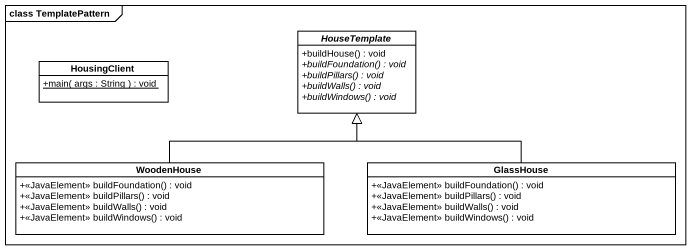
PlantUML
@startuml
mainframe class TemplatePattern
hide circle
hide empty members
skinparam classAttributeIconSize 0
abstract class HouseTemplate {
  +buildHouse() : void
  {abstract} +buildFoundation() : void
  {abstract} +buildPillars() : void
  {abstract} +buildWalls() : void
  {abstract} +buildWindows() : void
}
class HousingClient {
  {static} +main( args : String ) : void
}
class WoodenHouse {
  +<<JavaElement>> buildFoundation() : void
  +<<JavaElement>> buildPillars() : void
  +<<JavaElement>> buildWalls() : void
  +<<JavaElement>> buildWindows() : void
}
class GlassHouse {
  +<<JavaElement>> buildFoundation() : void
  +<<JavaElement>> buildPillars() : void
  +<<JavaElement>> buildWalls() : void
  +<<JavaElement>> buildWindows() : void
}
WoodenHouse -up-|> HouseTemplate
GlassHouse -up-|> HouseTemplate
@enduml
